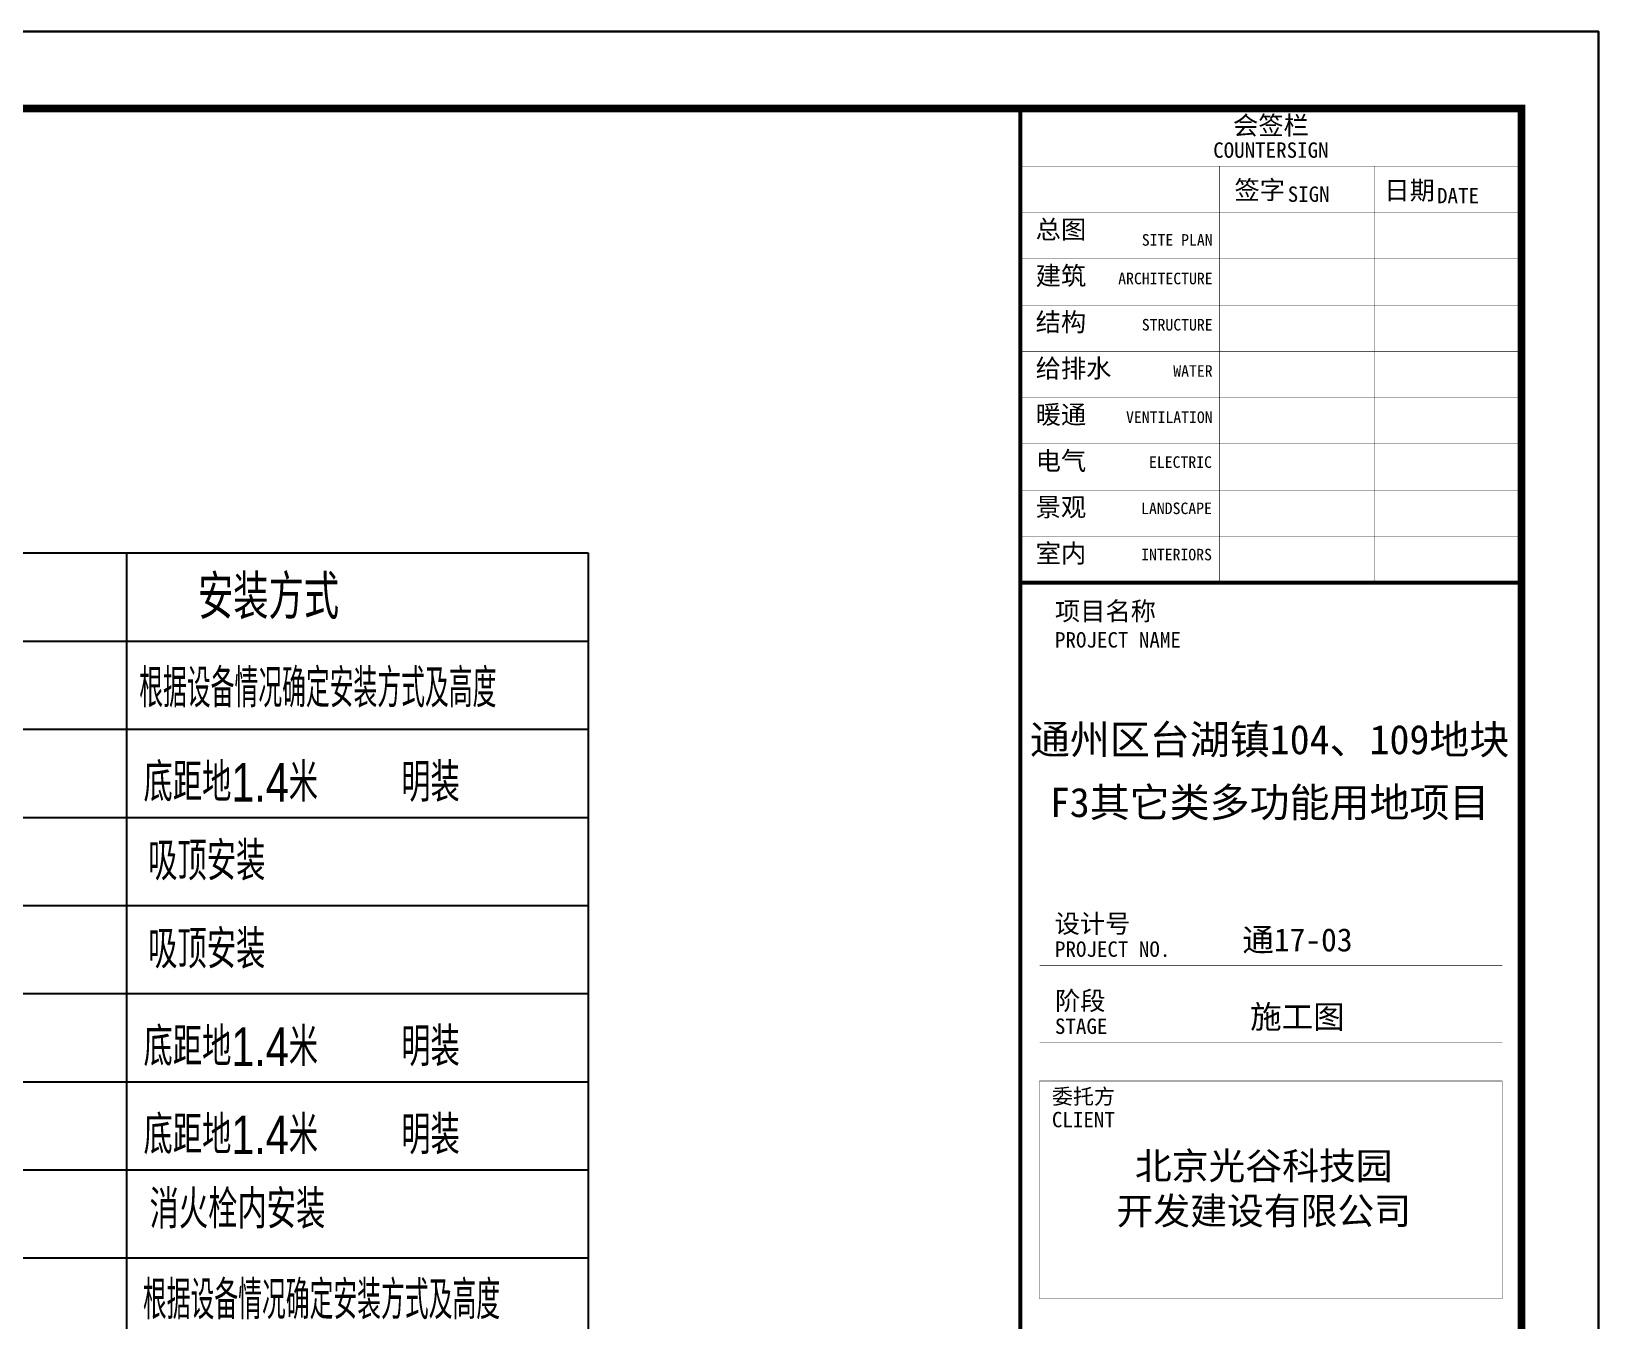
# Model space of a CAD drawing. Extents: x 776418 to 2076422, y -1170708 to 498544.
# Drawn here: x 1116072 to 1136395, y 327831 to 344553 of the extents above; entities that cross this region are included whole.
import ezdxf
from ezdxf.enums import TextEntityAlignment as Align

# ---------------------------------------------------------------- set-up
doc = ezdxf.new("R2010")
doc.units = 0
doc.header["$LTSCALE"] = 1000
doc.header["$MEASUREMENT"] = 0
doc.linetypes.add('CONTINOUS', pattern=[0])
doc.layers.get('0').update_dxf_attribs({"linetype": 'CONTINUOUS'})
for name, color, linetype in [('DIM-动力', 3, 'CONTINUOUS'), ('SHEBEI', 7, 'CONTINUOUS'), ('SHEET_LINE', 6, 'CONTINUOUS'), ('SHEET_TEXT', 7, 'CONTINUOUS'), ('TEL_TITLE', 7, 'CONTINUOUS'), ('WIRE-通讯', 4, 'CONTINUOUS'), ('字', 7, 'CONTINUOUS')]:
    doc.layers.add(name, color=color, linetype=linetype)
doc.styles.add('_HZTXT', font='txt.shx', dxfattribs={"width": 0.8, "bigfont": 'HZTXT.shx'})
doc.styles.add('_HZXY', font='ros.shx', dxfattribs={"width": 0.7, "bigfont": 'jd.shx'})
doc.styles.add('华文细黑', font='STXIHEI.TTF')

# ---------------------------------------------------------------- blocks, each defined once
blk = doc.blocks.new('A$C00115E70')
at = {"layer": 'WIRE-通讯', "ltscale": 0.001}
blk.add_lwpolyline([(-84100, 59400), (0, 59400), (0, 0), (-84100, 0)], close=True, dxfattribs=at)
blk = doc.blocks.new('A$C51FB5BAD')
at = {"layer": 'SHEET_LINE', "const_width": 50}
for points in [[(-6500, 0), (-6500, -6150), (0, -6150), (0, 0)], [(-6500, -57400), (0, -57400), (0, -6150), (-6500, -6150)]]:
    blk.add_lwpolyline(points, close=True, dxfattribs=at)
at = {"layer": 'SHEET_LINE'}
for points, const_width in [([(-6500, -750), (0, -750)], 5), ([(-3914.477304461878, -750), (-3914.477304461878, -6150)], 5), ([(-1910.067170055583, -750), (-1910.067170055583, -6150)], 5), ([(-6500, -1350), (0, -1350)], 5), ([(-6500, -1950), (0, -1950)], 5), ([(-6500, -2550), (0, -2550)], 5), ([(-6500, -3150), (0, -3150)], 5), ([(-6500, -3750), (0, -3750)], 5), ([(-6500, -4350), (0, -4350)], 5), ([(-6500, -4950), (0, -4950)], 5), ([(-6500, -4950), (0, -4950)], 5), ([(-6500, -5550), (0, -5550)], 5), ([(-6500, -6150), (0, -6150)], 5), ([(-6250, -11113.48509076308), (-250, -11113.48509076308)], 5), ([(-6250, -12113.48509076308), (-250, -12113.48509076308)], 5), ([(-250, -15439.90927883727), (-250, -12613.48509076354), (-6250, -12613.48509076354), (-6250, -15439.90927883727)], 4.999999999999995), ([(-6250, -15439.90927883727), (-250, -15439.90927883727)], 4.999999999999995)]:
    blk.add_lwpolyline(points, dxfattribs=dict(at, const_width=const_width))
at = {"layer": 'SHEET_TEXT', "style": '华文细黑'}
for s, height, p in [('会签栏', 240, (-3250, -100)), ('COUNTERSIGN', 200, (-3250, -440.2262921354268))]:
    blk.add_text(s, height=height, dxfattribs=at).set_placement(p, align=Align.TOP_CENTER)
for s, height, p in [('签字', 240, (-3722.245963978115, -936.5940850221086)), ('SIGN', 200, (-3032.005426887888, -1011.549254495651)), ('日期', 240, (-1779.201240960974, -942.1553758850787)), ('DATE', 200, (-1095.922043231316, -1030.421512268716)), ('总图', 240, (-6299.999999999534, -1450)), ('建筑', 240, (-6299.999999999534, -2050)), ('结构', 240, (-6299.999999999534, -2650)), ('给排水', 240, (-6299.999999999534, -3250)), ('暖通', 240, (-6299.999999999534, -3850)), ('电气', 240, (-6299.999999999534, -4450)), ('景观', 240, (-6299.999999999534, -5050)), ('室内', 240, (-6299.999999999534, -5650)), ('项目名称', 240, (-6049.999999999534, -6399.667324020062)), ('PROJECT NAME', 200, (-6049.999999999534, -6792.131826491561)), ('设计号', 240, (-6054.465229523368, -10452.10351998219)), ('PROJECT NO.', 200, (-6049.999999999534, -10803.4513979461)), ('阶段', 240, (-6049.999999999534, -11453.08029625774)), ('STAGE', 200, (-6049.999999999534, -11803.4513979461)), ('委托方', 200, (-6089.72352226777, -12713.9926520749)), ('CLIENT', 200, (-6089.72352226777, -13013.9926520749))]:
    blk.add_text(s, height=height, dxfattribs=at).set_placement(p, align=Align.TOP_LEFT)
for s, p in [('SITE PLAN', (-4005.562734563835, -1630.151823223568)), ('ARCHITECTURE', (-4005.562734563835, -2130.151823223568)), ('STRUCTURE', (-4005.562734563835, -2730.151823223568)), ('WATER', (-4005.562734563835, -3330.151823223568)), ('VENTILATION', (-4005.562734563835, -3930.151823223568)), ('ELECTRIC', (-4014.477304461878, -4511.357643815223)), ('LANDSCAPE', (-4014.477304461878, -5111.357643815223)), ('INTERIORS', (-4014.477304461878, -5711.357643815223))]:
    blk.add_text(s, height=150, dxfattribs=at).set_placement(p, align=Align.TOP_RIGHT)
at = {"layer": '字', "width": 78154.15673822165, "attachment_point": 5, "style": '华文细黑'}
for s, insert, char_height in [('通州区台湖镇104、109地块', (-3266.510889182799, -8206.425747028086), 380), ('F3其它类多功能用地项目', (-3266.510889182799, -9022.525940421503), 380), ('通17-03', (-2905.68302814709, -10797.34190378175), 299.9999999999997), ('施工图', (-2905.68302814709, -11797.34190378175), 299.9999999999997), ('北京光谷科技园\\P开发建设有限公司', (-3342.695528067648, -14026.72747483291), 350)]:
    blk.add_mtext(s, dxfattribs=dict(at, insert=insert, char_height=char_height))

msp = doc.modelspace()

# ---------------------------------------------------------------- linework, layer by layer
at = {"layer": 'DIM-动力', "ltscale": 0.001}
msp.add_lwpolyline([(1052295.426790789, 285153.0499566447), (1136395.426790789, 285153.0499566447), (1136395.426790789, 344553.0499566447), (1052295.426790789, 344553.0499566447)], close=True, dxfattribs=at)
at = {"layer": 'SHEBEI', "linetype": 'CONTINOUS'}
for p, q in [((1098972.116008898, 337787.5158806439), (1123292.758805925, 337787.5158806439)), ((1117306.182892082, 337787.515880644), (1117306.182892231, 305787.515880644)), ((1123292.758805925, 337787.5158806439), (1123292.758806, 305787.515880644)), ((1098972.116008898, 336644.6587377867), (1123292.758805927, 336644.6587377867)), ((1098972.116008898, 335501.8015949297), (1123292.75880593, 335501.8015949298)), ((1098972.116008898, 334358.9444520725), (1123292.758805932, 334358.9444520726)), ((1098972.116008898, 332073.2301663582), (1123292.758805936, 332073.2301663583)), ((1098972.116008898, 330930.373023501), (1123292.758805938, 330930.3730235011)), ((1098972.116008898, 329787.5158806439), (1123292.75880594, 329787.515880644)), ((1098972.116008898, 328644.6587377867), (1123292.758805943, 328644.6587377869))]:
    msp.add_line(p, q, dxfattribs=at)
at = {"layer": 'SHEBEI'}
msp.add_line((1098972.116008898, 333216.0873092153), (1123292.758805934, 333216.0873092155), dxfattribs=at)
at = {"layer": 'TEL_TITLE'}
msp.add_lwpolyline([(1052295.426790789, 285153.0499566449), (1136395.426790789, 285153.0499566449), (1136395.426790789, 344553.0499566449), (1052295.426790789, 344553.0499566449)], close=True, dxfattribs=at)
at = {"layer": 'TEL_TITLE', "const_width": 100}
msp.add_lwpolyline([(1054795.426790789, 286153.0499566449), (1135395.426790789, 286153.0499566449), (1135395.426790789, 343553.0499566449), (1054795.426790789, 343553.0499566449)], close=True, dxfattribs=at)

# ---------------------------------------------------------------- block references
msp.add_blockref('A$C51FB5BAD', (1135395.426790789, 343553.0499566449))
at = {"layer": 'WIRE-通讯', "ltscale": 0.001}
msp.add_blockref('A$C00115E70', (1136395.426790789, 285153.0499566447), dxfattribs=at)

# ---------------------------------------------------------------- texts
at = {"layer": 'SHEBEI', "linetype": 'CONTINOUS', "style": '_HZTXT', "width": 0.8}
msp.add_text('安装方式', height=571.4285714285714, dxfattribs=at).set_placement((1118233.721853146, 336930.373023501))
at = {"layer": 'SHEBEI', "style": '_HZXY'}
for s, width, p in [('根据设备情况确定安装方式及高度', 0.65, (1117471.723159215, 335784.6435053792)), ('底距地1.4米', 0.8, (1117526.63031379, 334562.1283191303)), ('明装', 0.8, (1120868.362520412, 334562.1283191349)), ('吸顶安装', 0.8, (1117587.491625319, 333541.664678015)), ('吸顶安装', 0.8, (1117587.491625324, 332398.8075351579)), ('底距地1.4米', 0.8, (1117526.63031379, 331133.5568905588)), ('明装', 0.8, (1120868.362520412, 331133.5568905635)), ('底距地1.4米', 0.8, (1117526.63031379, 329990.6997477018)), ('明装', 0.8, (1120868.362520412, 329990.6997477064)), ('消火栓内安装', 0.8, (1117605.095117407, 329026.2632750575)), ('根据设备情况确定安装方式及高度', 0.65, (1117519.202671438, 327849.4025575165))]:
    msp.add_text(s, height=500, dxfattribs=dict(at, width=width)).set_placement(p)

doc.saveas('drawing.dxf')
